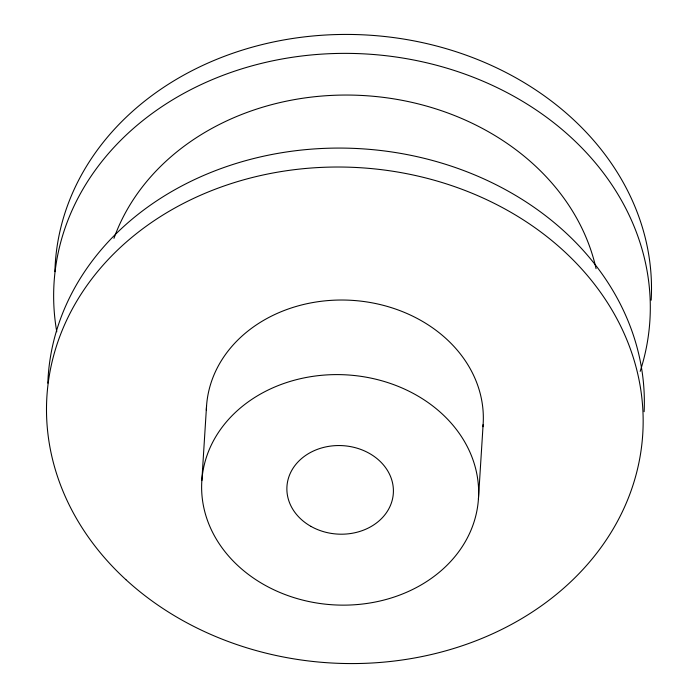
<?xml version="1.0" encoding="UTF-8"?>
<svg xmlns="http://www.w3.org/2000/svg" width="698" height="698" viewBox="0 0 698 698"><rect width="100%" height="100%" fill="white"/><g stroke="black" fill="none" stroke-linecap="round" stroke-linejoin="round"><path stroke-width="1.05" d="M201.853 480.573L206.547 405.992M478.418 499.183A138.597 115.17 3.6 0 0 277.883 385.715A138.597 115.17 3.6 0 0 264.106 584.723A138.597 115.17 3.6 0 0 478.418 499.183L483.112 424.602M54.906 271.644A298.517 248.06 3.6 0 1 363.379 34.839A298.517 248.06 3.6 0 1 651.173 300.201M56.774 331.777A298.517 248.06 3.6 0 1 369.329 54.191A298.517 248.06 3.6 0 1 640.179 371.371M113.957 238.341A248.409 206.425 3.6 0 1 364.949 95.635A248.409 206.425 3.6 0 1 596.066 268.686M47.822 383.141A298.517 248.06 3.6 0 1 356.233 148.482A298.517 248.06 3.6 0 1 644.132 411.707M206.346 410.258A138.597 115.17 3.6 0 1 351.495 300.315A138.597 115.17 3.6 0 1 482.937 426.722M125.902 579.663A298.517 248.06 3.6 0 0 629.805 494.263A298.517 248.06 3.6 0 0 278.772 171.961A298.517 248.06 3.6 0 0 125.902 579.663M310.898 526.353A53.31 44.297 3.6 0 0 393.323 493.451A53.31 44.297 3.6 0 0 316.194 449.817A53.31 44.297 3.6 0 0 310.898 526.353"/></g></svg>
